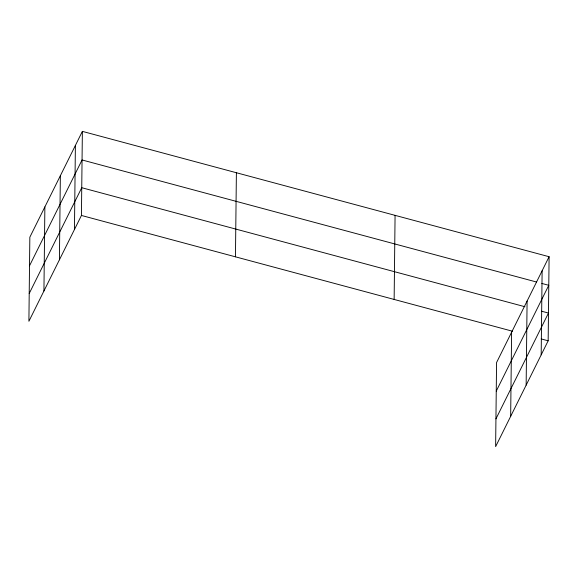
<?xml version="1.0" encoding="UTF-8"?>
<svg xmlns="http://www.w3.org/2000/svg" width="578" height="578" viewBox="0 0 578 578"><rect width="100%" height="100%" fill="white"/><g stroke="black" fill="none" stroke-linecap="round" stroke-linejoin="round"><path stroke-width="0.87" d="M43.935 290.994L44.874 206.917M59.418 259.797L60.358 175.712M74.454 229.509L75.393 145.432M82.372 131.372L29.839 237.197L28.9 321.281L81.433 215.457L82.372 131.372L549.1 256.719L548.161 340.803L495.628 446.628L496.567 362.543L549.1 256.719M235.456 256.82L236.395 172.735M394.138 299.44L395.077 215.356M510.663 416.341L511.602 332.263M526.146 385.143L527.093 301.059M541.181 354.856L542.121 270.779M29.521 265.786L82.054 159.962L536.601 282.035M29.211 293.53L81.744 187.706L524.976 306.745M496.249 391.133L548.782 285.308L541.817 283.437M495.938 418.877L548.471 313.052L541.507 311.188M81.433 215.457L512.484 331.223M541.196 338.932L548.161 340.803"/></g></svg>
